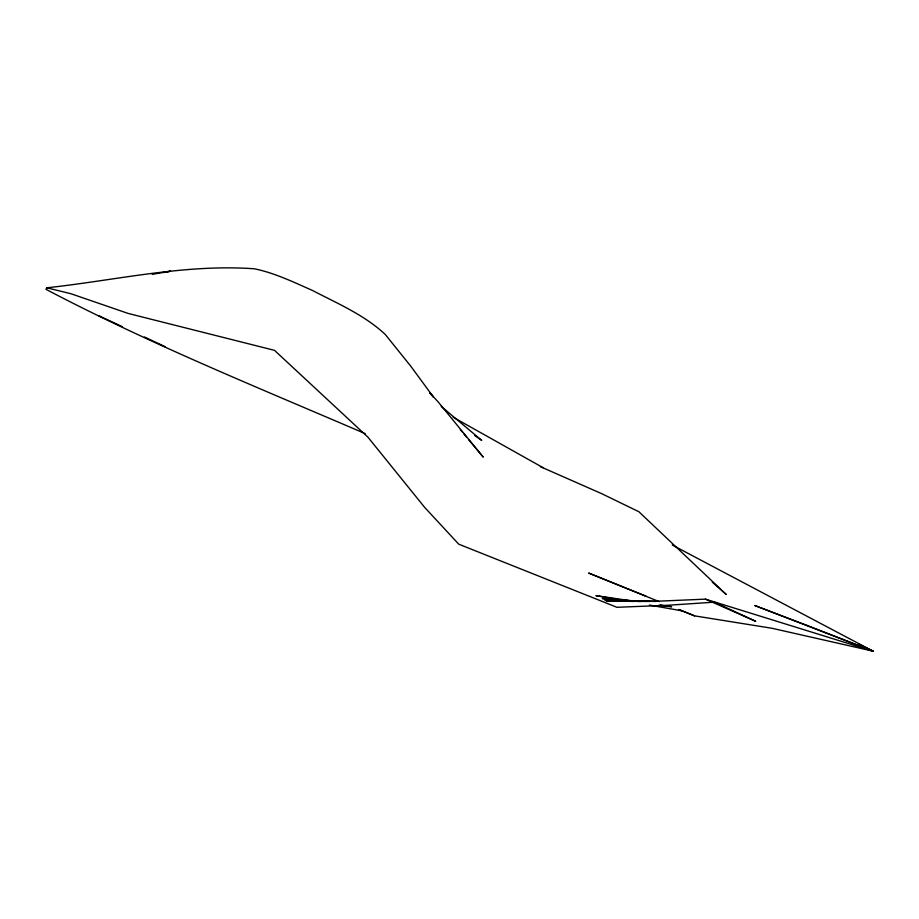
<?xml version="1.0" encoding="UTF-8"?>
<svg xmlns="http://www.w3.org/2000/svg" width="919" height="919" viewBox="0 0 919 919"><rect width="100%" height="100%" fill="white"/><g stroke="black" fill="none" stroke-linecap="round" stroke-linejoin="round"><path stroke-width="1.38" d="M429.598 392.861L433.366 396.997L410.69 366.095L385.314 334.516C364.452 314.953 337.422 303.454 312.334 290.393C293.483 282.099 274.678 272.966 254.391 268.796C184.593 263.764 115.863 280.329 46.858 287.796L45.95 289.313C149.372 343.637 257.975 387.519 365.222 433.642M152.186 274.344L170.463 271.22L163.525 272.518M672.283 545.036L873.05 651.157L705.447 599.142L657.602 601.21L606.241 601.106L650.112 601.486M655.764 601.463L604.564 599.762L617.396 600.532M628.803 601.221L633.076 601.486M640.451 601.531L602.37 598.556L612.272 599.716M616.511 600.222L619.337 600.555M658.934 605.23L671.663 606.735L660.439 605.093M635.178 601.394L595.891 595.627L612.801 598.614M679.152 609.711L694.557 615.856L771.949 628.263L873.05 651.157L858.897 644.311M615.615 599.108L618.43 599.602M649.411 605.07L681.806 610.79M46.858 287.796L71.073 293.781L128.189 313.448L274.494 350.346L367.968 437.214L424.624 507.334L458.73 544.174L616.925 607.298L667.378 605.288L714.408 602.163L755.751 621.324L705.447 599.142M540.361 466.657L601.876 493.756L638.889 511.745L726.228 594.478L712.282 582.152M646 596.19L588.654 573.054L659.187 601.623M678.923 609.492L694.557 615.856M98.838 315.734L122.353 326.693M144.421 336.997L165.271 346.727M453.136 417.215L543.037 467.656M474.721 435.56L481.728 440.385L441.212 406.416M429.632 392.643L438.133 401.879L483.256 457.134L468.575 439.558M460.304 429.667L462.142 431.861M463.98 434.055L466.737 437.352M807.077 625.437L754.775 605.518L873.05 651.157L807.077 625.437"/></g></svg>
